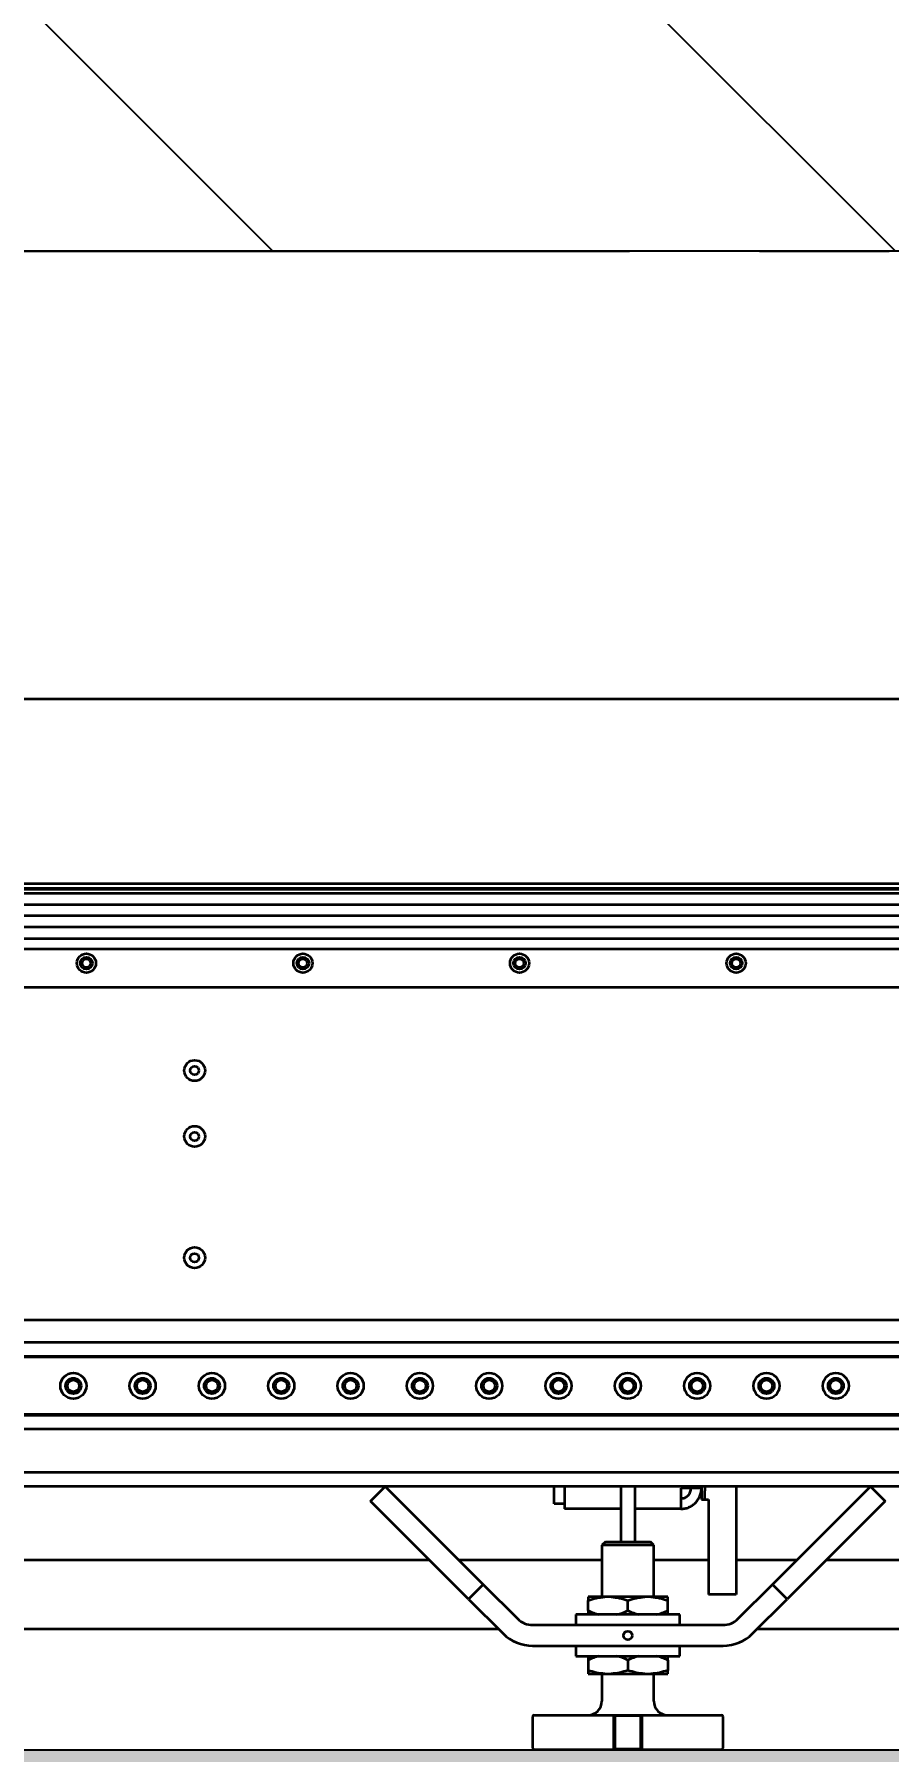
# Model space of a CAD drawing. Header units: inches. Extents: x 16559 to 58559, y 6500 to 36200.
# Drawn here: x 27002 to 27495, y 29473 to 30464 of the extents above; entities that cross this region are included whole.
import ezdxf

# ---------------------------------------------------------------- set-up
doc = ezdxf.new("R2010")
doc.units = ezdxf.units.IN
doc.header["$LTSCALE"] = 300
doc.linetypes.add('CENTRO', pattern=[2, 1.25, -0.25, 0.25, -0.25])
for name, color, linetype in [('ASSI', 254, 'CENTRO'), ('CAPANNONE', 4, 'Continuous'), ('CONTORNO', 3, 'Continuous'), ('QUOTE', 7, 'Continuous')]:
    doc.layers.add(name, color=color, linetype=linetype)
doc.layers.add('GUIDE', color=4, linetype='Continuous', lineweight=35)
doc.styles.get("Standard").update_dxf_attribs({"font": 'romans.shx'})
doc.dimstyles.new('sc1a100', dxfattribs={"dimscale": 100, "dimtxt": 3, "dimasz": 3, "dimexe": 0, "dimexo": 0, "dimgap": 1, "dimtad": 1, "dimzin": 12, "dimdsep": 46, "dimtxsty": 'Standard', "dimblk": 'CLOSEDBLANK', "dimcen": 1, "dimclrd": 253, "dimclre": 253, "dimclrt": 2, "dimadec": 0, "dimazin": 3, "dimtfac": 1, "dimtmove": 0, "dimatfit": 1, "dimldrblk": 'CLOSEDBLANK', "dimfxl": 1, "dimtolj": 1, "dimtzin": 0, "dimarcsym": 0})

# ---------------------------------------------------------------- blocks, each defined once
blk = doc.blocks.new('A$C17fb79fa')
at = {"layer": 'GUIDE'}
for p, q in [((4000, 413.29), (2000, 413.29)), ((4000, 304), (0, 304)), ((4000, 303.5), (0, 303.5)), ((4000, 301.14), (0, 301.14)), ((2002, 307), (3998, 307)), ((4000, 294.64), (0, 294.64)), ((4000, 288.36), (0, 288.36)), ((4000, 281.86), (0, 281.86)), ((4000, 275), (0, 275)), ((3008.51, 269), (2008.51, 269)), ((2980.18, 247), (2036.84, 247)), ((3990, 55), (10, 55)), ((4000, 42), (0, 42)), ((4000, 34), (0, 34)), ((4000, 33.5), (0, 33.5)), ((4000, 0.5), (0, 0.5)), ((4000, 0), (0, 0)), ((4000, -8), (0, -8)), ((3990, -33), (10, -33)), ((3990, -41), (10, -41)), ((2351.51, -49.49), (2360, -41)), ((2408.08, -106.05), (2351.51, -49.49)), ((2360, -41), (2416.57, -97.57)), ((2457.5, -51), (2457.5, -41)), ((2463.5, -41), (2463.5, -42)), ((2463.5, -42), (2463.5, -54)), ((2496, -41), (2496, -73)), ((2504, -41), (2504, -73)), ((2530.5, -42), (2530.5, -54)), ((2542.5, -42), (2536.5, -42)), ((2542.5, -41), (2542.5, -41.86)), ((2542.5, -42), (2542.5, -41.86)), ((2542.5, -42), (2542.5, -43.5)), ((2542.5, -43.5), (2542.5, -48.5)), ((2542.5, -48.5), (2544.5, -48.5)), ((2544.5, -41), (2544.5, -43.5)), ((2544.5, -48.5), (2544.5, -43.5)), ((2544.5, -48.5), (2546.5, -48.5)), ((2546.5, -48.5), (2546.5, -103.5)), ((2562.5, -41), (2562.5, -103.5)), ((2583.43, -97.57), (2640, -41)), ((2648.49, -49.49), (2591.92, -106.05)), ((2640, -41), (2648.49, -49.49)), ((2463.5, -51), (2457.5, -51)), ((2496, -54), (2463.5, -54)), ((2530.5, -54), (2504, -54)), ((2487, -73), (2485, -75)), ((2485, -75), (2485, -104.78)), ((2515, -75), (2485, -75)), ((2487, -73), (2513, -73)), ((2515, -75), (2513, -73)), ((2515, -104.78), (2515, -75)), ((2385.53, -83.5), (2026, -83.5)), ((2485, -83.5), (2402.5, -83.5)), ((2546.5, -83.5), (2515, -83.5)), ((2597.5, -83.5), (2562.5, -83.5)), ((3385.53, -83.5), (2614.47, -83.5)), ((2416.57, -97.57), (2408.08, -106.05)), ((2416.57, -97.57), (2436.49, -117.49)), ((2563.51, -117.49), (2583.43, -97.57)), ((2591.92, -106.05), (2583.43, -97.57)), ((2408.08, -106.05), (2428, -125.97)), ((2486.7, -104.78), (2477, -104.78)), ((2477, -112.69), (2477, -106.78)), ((2490.3, -104.78), (2486.7, -104.78)), ((2509.7, -104.78), (2490.3, -104.78)), ((2500, -112.69), (2500, -106.78)), ((2513.3, -104.78), (2509.7, -104.78)), ((2523, -104.78), (2513.3, -104.78)), ((2523, -112.69), (2523, -106.78)), ((2562.5, -103.5), (2546.5, -103.5)), ((2572, -125.97), (2591.92, -106.05)), ((2470, -115), (2470, -121)), ((2470.19, -115), (2470, -115)), ((2530, -115), (2470.19, -115)), ((2477, -112.69), (2477, -115)), ((2523, -115), (2523, -112.69)), ((2530, -121), (2530, -115)), ((2425.53, -123.5), (2021, -123.5)), ((2444.97, -121), (2555.03, -121)), ((3425.53, -123.5), (2574.47, -123.5)), ((2444.97, -133), (2555.03, -133)), ((2470, -133), (2470, -139)), ((2530, -139), (2530, -133)), ((2470, -139), (2523, -139)), ((2477, -139), (2477, -141.31)), ((2477, -141.31), (2477, -147.22)), ((2500, -141.31), (2500, -147.22)), ((2523, -139), (2530, -139)), ((2523, -141.31), (2523, -139)), ((2523, -141.31), (2523, -147.22)), ((2477, -149.22), (2486.7, -149.22)), ((2485, -149.22), (2485, -165)), ((2486.7, -149.22), (2490.3, -149.22)), ((2490.3, -149.22), (2509.7, -149.22)), ((2509.7, -149.22), (2513.3, -149.22)), ((2513.3, -149.22), (2523, -149.22)), ((2515, -165), (2515, -149.22)), ((2445, -174), (2445, -192)), ((2446, -173), (2492, -173)), ((2491.93, -192), (2491.93, -174)), ((2492.5, -173.5), (2492, -173)), ((2492, -173), (2508, -173)), ((2507.5, -173.5), (2492.5, -173.5)), ((2492.5, -174), (2492.5, -192)), ((2508, -173), (2507.5, -173.5)), ((2507.5, -192), (2507.5, -174)), ((2508, -173), (2554, -173)), ((2508.07, -174), (2508.07, -192)), ((2555, -192), (2555, -174)), ((2492, -193), (2446, -193)), ((2492.5, -192.5), (2492, -193)), ((2508, -193), (2492, -193)), ((2492.5, -192.5), (2507.5, -192.5)), ((2508, -193), (2507.5, -192.5)), ((2554, -193), (2508, -193))]:
    blk.add_line(p, q, dxfattribs=at)
for centre, radius in [((2187.5, 261), 5.5), ((2187.5, 261), 3.5), ((2187.5, 261), 2.5), ((2312.5, 261), 5.5), ((2312.5, 261), 3.5), ((2312.5, 261), 2.5), ((2437.5, 261), 5.5), ((2437.5, 261), 3.5), ((2437.5, 261), 2.5), ((2562.5, 261), 5.5), ((2562.5, 261), 3.5), ((2562.5, 261), 2.5), ((2250, 199), 6), ((2250, 199), 2.5), ((2250, 161), 6), ((2250, 161), 2.5), ((2250, 91), 6), ((2250, 91), 2.5), ((2180, 17), 7.5), ((2180, 17), 4.5), ((2180, 17), 3.4), ((2220, 17), 7.5), ((2220, 17), 4.5), ((2220, 17), 3.4), ((2260, 17), 7.5), ((2260, 17), 4.5), ((2260, 17), 3.4), ((2300, 17), 7.5), ((2300, 17), 4.5), ((2300, 17), 3.4), ((2340, 17), 7.5), ((2340, 17), 4.5), ((2340, 17), 3.4), ((2380, 17), 7.5), ((2380, 17), 4.5), ((2380, 17), 3.4), ((2420, 17), 7.5), ((2420, 17), 4.5), ((2420, 17), 3.4), ((2460, 17), 7.5), ((2460, 17), 4.5), ((2460, 17), 3.4), ((2500, 17), 7.5), ((2500, 17), 4.5), ((2500, 17), 3.4), ((2540, 17), 7.5), ((2540, 17), 4.5), ((2540, 17), 3.4), ((2580, 17), 7.5), ((2580, 17), 4.5), ((2580, 17), 3.4), ((2620, 17), 7.5), ((2620, 17), 4.5), ((2620, 17), 3.4), ((2500, -127), 2.5)]:
    blk.add_circle(centre, radius, dxfattribs=at)
for centre, radius, start, end in [((2444.97, -109), 12, 225, 270), ((2488.7, -89.98), 25.55, 242.74475, 258.31574), ((2488.3, -89.98), 25.55, 281.68426, 297.25525), ((2511.7, -89.98), 25.55, 242.74475, 258.31574), ((2511.3, -89.98), 25.55, 281.68426, 297.25525), ((2555.03, -109), 12, 270, 315), ((2444.97, -109), 24, 225, 270), ((2555.03, -109), 24, 270, 315), ((2488.7, -164.02), 25.55, 101.68426, 117.25525), ((2488.3, -164.02), 25.55, 62.74475, 78.31574), ((2511.7, -164.02), 25.55, 101.68426, 117.25525), ((2511.3, -164.02), 25.55, 62.74475, 78.31574), ((2477, -165), 8, 270, 0), ((2523, -165), 8, 180, 270), ((2446, -174), 1, 90, 180), ((2554, -174), 1, 0, 90), ((2446, -192), 1, 180, 270), ((2554, -192), 1, 270, 0)]:
    blk.add_arc(centre, radius, start, end, dxfattribs=at)
for points in [[(2542.5, -41.86), (2542.46, -41.86), (2542.37, -41.88), (2541.65, -41.89), (2540.54, -41.91), (2539.04, -41.93), (2537.21, -41.95), (2535.12, -41.96), (2532.86, -41.98), (2531.29, -41.99), (2530.5, -42)], [(2530.5, -54), (2531.29, -53.96), (2532.86, -53.87), (2535.12, -53.15), (2537.21, -52.04), (2539.04, -50.54), (2540.54, -48.71), (2541.65, -46.62), (2542.37, -44.36), (2542.46, -42.79), (2542.5, -42)], [(2530.5, -48), (2531.29, -47.91), (2532.86, -47.73), (2534.84, -46.34), (2536.23, -44.36), (2536.41, -42.79), (2536.5, -42)]]:
    blk.add_open_spline(points, degree=3, dxfattribs=at)
for points, knots in [([(2477, -106.78), (2478.58, -106.29), (2481.76, -105.3), (2485.05, -104.95), (2486.7, -104.78)], [0, 0, 0, 0, 0.496994, 1, 1, 1, 1]), ([(2477, -104.78), (2477, -104.95), (2477, -105.29), (2477, -106.28), (2477, -106.78)], [0, 0, 0, 0, 0.496394, 1, 1, 1, 1]), ([(2490.3, -104.78), (2491.93, -104.95), (2495.21, -105.29), (2498.4, -106.28), (2500, -106.78)], [0, 0, 0, 0, 0.496394, 1, 1, 1, 1]), ([(2500, -106.78), (2501.58, -106.29), (2504.76, -105.3), (2508.05, -104.95), (2509.7, -104.78)], [0, 0, 0, 0, 0.496994, 1, 1, 1, 1]), ([(2513.3, -104.78), (2514.93, -104.95), (2518.21, -105.29), (2521.4, -106.28), (2523, -106.78)], [0, 0, 0, 0, 0.496394, 1, 1, 1, 1]), ([(2523, -106.78), (2523, -106.29), (2523, -105.3), (2523, -104.95), (2523, -104.78)], [0, 0, 0, 0, 0.496994, 1, 1, 1, 1]), ([(2486.7, -149.22), (2485.07, -149.05), (2481.79, -148.71), (2478.6, -147.72), (2477, -147.22)], [0, 0, 0, 0, 0.496394, 1, 1, 1, 1]), ([(2477, -147.22), (2477, -147.71), (2477, -148.7), (2477, -149.05), (2477, -149.22)], [0, 0, 0, 0, 0.496994, 1, 1, 1, 1]), ([(2500, -147.22), (2498.42, -147.71), (2495.24, -148.7), (2491.95, -149.05), (2490.3, -149.22)], [0, 0, 0, 0, 0.4969936, 1, 1, 1, 1]), ([(2509.7, -149.22), (2508.07, -149.05), (2504.79, -148.71), (2501.6, -147.72), (2500, -147.22)], [0, 0, 0, 0, 0.496394, 1, 1, 1, 1]), ([(2523, -147.22), (2521.42, -147.71), (2518.24, -148.7), (2514.95, -149.05), (2513.3, -149.22)], [0, 0, 0, 0, 0.4969936, 1, 1, 1, 1]), ([(2523, -149.22), (2523, -149.05), (2523, -148.71), (2523, -147.72), (2523, -147.22)], [0, 0, 0, 0, 0.496394, 1, 1, 1, 1]), ([(2491.93, -174), (2491.93, -173.87), (2491.93, -173.61), (2491.95, -173.27), (2491.97, -173.04), (2491.99, -173.01), (2492, -173)], [0, 0, 0, 0, 0.25091, 0.501059, 0.750356, 1, 1, 1, 1]), ([(2492.5, -173.5), (2492.5, -173.51), (2492.5, -173.52), (2492.5, -173.64), (2492.5, -173.78), (2492.5, -173.9), (2492.5, -173.97), (2492.5, -174)], [0, 0, 0, 0, 0.250288, 0.499667, 0.749111, 0.874739, 1, 1, 1, 1]), ([(2507.5, -174), (2507.5, -173.93), (2507.5, -173.8), (2507.5, -173.64), (2507.5, -173.52), (2507.5, -173.51), (2507.5, -173.5)], [0, 0, 0, 0, 0.250508, 0.50016, 0.749963, 1, 1, 1, 1]), ([(2508, -173), (2508.01, -173.01), (2508.03, -173.04), (2508.05, -173.27), (2508.07, -173.6), (2508.07, -173.87), (2508.07, -174)], [0, 0, 0, 0, 0.249082, 0.498492, 0.748536, 1, 1, 1, 1]), ([(2492, -193), (2491.99, -192.99), (2491.97, -192.96), (2491.95, -192.73), (2491.93, -192.4), (2491.93, -192.13), (2491.93, -192)], [0, 0, 0, 0, 0.2490822, 0.498492, 0.748536, 1, 1, 1, 1]), ([(2492.5, -192), (2492.5, -192.07), (2492.5, -192.2), (2492.5, -192.36), (2492.5, -192.48), (2492.5, -192.49), (2492.5, -192.5)], [0, 0, 0, 0, 0.250508, 0.50016, 0.749963, 1, 1, 1, 1]), ([(2507.5, -192.5), (2507.5, -192.49), (2507.5, -192.48), (2507.5, -192.36), (2507.5, -192.22), (2507.5, -192.1), (2507.5, -192.03), (2507.5, -192)], [0, 0, 0, 0, 0.250288, 0.499667, 0.749111, 0.874739, 1, 1, 1, 1]), ([(2508.07, -192), (2508.07, -192.13), (2508.07, -192.39), (2508.05, -192.73), (2508.03, -192.96), (2508.01, -192.99), (2508, -193)], [0, 0, 0, 0, 0.25091, 0.501059, 0.750356, 1, 1, 1, 1])]:
    blk.add_open_spline(points, degree=3, knots=knots, dxfattribs=at)
blk = doc.blocks.new('_ClosedBlank')
at = {"color": 0, "linetype": 'ByBlock', "lineweight": -2}
for p, q in [((-1, 0.1667), (0, 0)), ((-1, 0.1667), (-1, -0.1667)), ((0, 0), (-1, -0.1667))]:
    blk.add_line(p, q, dxfattribs=at)
blk = doc.blocks.new('*D31')
at = {"layer": 'Defpoints', "color": 0, "transparency": 16777216}
for p in [(36844.56, 34804.4), (22644.56, 29942.28), (36844.56, 29942.28)]:
    blk.add_point(p, dxfattribs=at)
at = {"layer": 'QUOTE', "color": 253, "lineweight": -2, "transparency": 16777216}
for p, q in [((22644.56, 29942.28), (22644.56, 34804.4)), ((22944.56, 34804.4), (36544.56, 34804.4)), ((36844.56, 29942.28), (36844.56, 34804.4))]:
    blk.add_line(p, q, dxfattribs=at)
at = {"layer": 'QUOTE', "color": 253, "lineweight": -2, "transparency": 16777216, "xscale": 300, "yscale": 300, "zscale": 300, "rotation": 180}
blk.add_blockref('_ClosedBlank', (22644.56, 34804.4), dxfattribs=at)
at = {"layer": 'QUOTE', "color": 253, "lineweight": -2, "transparency": 16777216, "xscale": 300, "yscale": 300, "zscale": 300}
blk.add_blockref('_ClosedBlank', (36844.56, 34804.4), dxfattribs=at)
at = {"layer": 'QUOTE', "color": 2, "transparency": 16777216, "insert": (29744.56, 35054.4), "char_height": 300, "attachment_point": 5}
blk.add_mtext('\\A1;B', dxfattribs=at)

msp = doc.modelspace()

# ---------------------------------------------------------------- hatches: boundary and pattern name
at = {"layer": 'CAPANNONE'}
h = msp.add_hatch(dxfattribs=at)
h.set_pattern_fill('AR-CONC', color=8, scale=2.5)
h.set_pattern_definition([(50, (2000, 0), (455.4617, -39.8477), [47.625, -523.875]), (355, (2000, 0), (-88.1086, 477.642), [38.1, -419.1015]), (100.4514, (2037.96, -3.3), (367.353, 437.7944), [40.475, -445.2256]), (46.1842, (2000, 127), (677.6976, -105.106), [71.438, -785.812]), (96.6356, (2056.5, 118.24), (593.51, 618.565), [60.713, -667.839]), (351.1842, (2000, 127), (593.51, 618.565), [57.15, -628.649]), (21, (2063.5, 95.25), (379.036, -255.663), [47.625, -523.875]), (326, (2063.5, 95.25), (154.505, 460.47), [38.1, -419.1]), (71.4514, (2095.1, 73.94), (533.541, 204.807), [40.475, -445.225]), (37.5, (2000, 0), (7.7215, 211.3876), [0, -414.02, 0, -425.45, 0, -420.6875]), (7.5, (2000, 0), (167.0492, 250.4514), [0, -242.57, 0, -404.495, 0, -160.3375]), (327.5, (1858.4, 0), (338.9765, -14.32186), [0, -158.75, 0, -495.3, 0, -657.225]), (317.5, (1794.9, 0), (370.323, 63.5662), [0, -206.375, 0, -328.93, 0, -466.725])])
h.paths.add_polyline_path([(38376.963, 29474.28), (19620.351, 29474.28), (19620.351, 28974.28), (38376.963, 28974.28)])
at = {"layer": 'CONTORNO', "ltscale": 0.5}
h = msp.add_hatch(dxfattribs=at)
h.set_pattern_fill('ANSI32', color=254, scale=40, angle=90)
h.set_pattern_definition([(135, (16672.05, 5603.87), (-269.4077, -269.4077), []), (135, (16672.05, 5783.48), (-269.4077, -269.4077), [])])
h.paths.add_polyline_path([(35044.564, 30339.28), (35044.564, 30789.28), (24544.563, 30789.28), (24544.563, 30339.28)])

# ---------------------------------------------------------------- linework, layer by layer
at = {"layer": 'ASSI'}
msp.add_line((22170.437, 30339.28), (37280.802, 30339.28), dxfattribs=at)
at = {"layer": 'CAPANNONE'}
msp.add_line((19620.351, 29474.28), (38376.963, 29474.28), dxfattribs=at)
at = {"layer": 'CONTORNO', "color": 7}
msp.add_lwpolyline([(35044.564, 30789.28), (35044.564, 30339.28), (24444.563, 30339.28), (24444.563, 30789.28)], close=True, dxfattribs=at)

# ---------------------------------------------------------------- block references
at = {"layer": 'GUIDE'}
msp.add_blockref('A$C17fb79fa', (24844.563, 29667.28), dxfattribs=at)

# ---------------------------------------------------------------- dimensions: what is measured, and where the dimension line sits
at = {"layer": 'QUOTE'}
dim = msp.add_linear_dim(base=(36844.563, 34804.405), p1=(22644.563, 29942.28), p2=(36844.563, 29942.28), text='B', dimstyle='sc1a100', dxfattribs=at)
dim.commit()
dim.dimension.update_dxf_attribs({"geometry": '*D31', "text_midpoint": (29744.563, 35054.405)})

doc.saveas('drawing.dxf')
